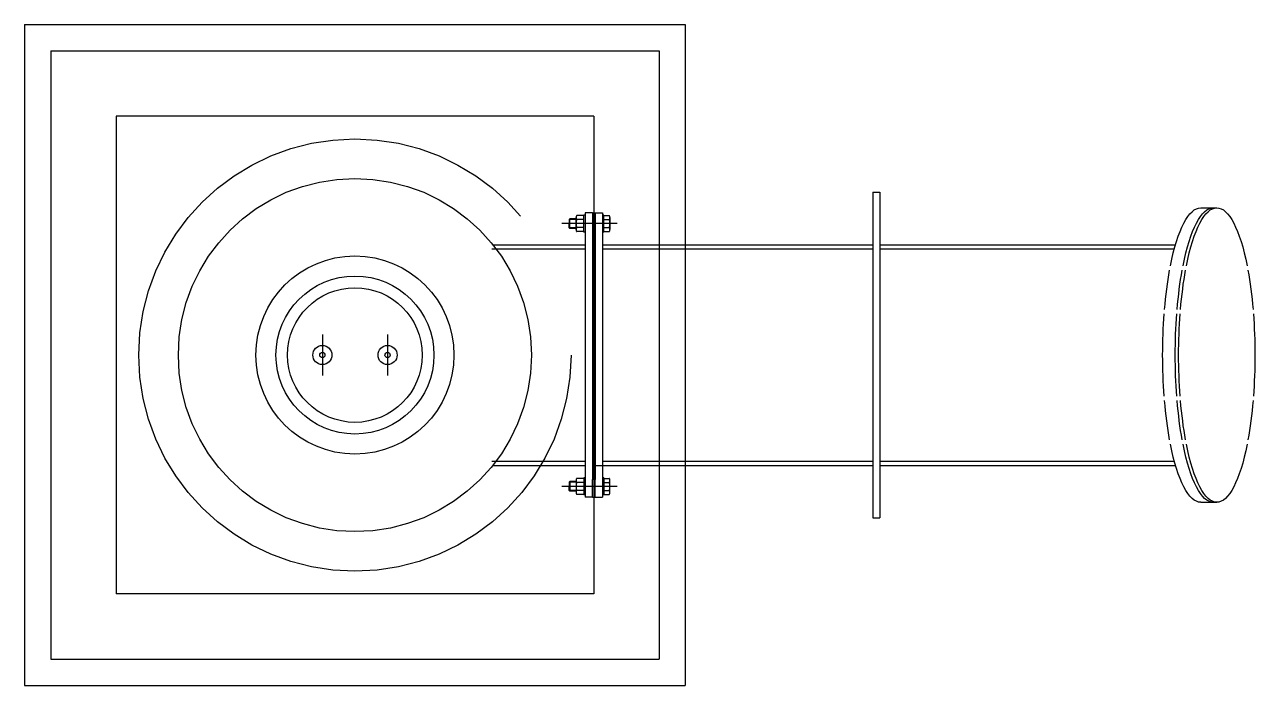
# Model space of a CAD drawing. Header units: metres. Extents: x 22993.38 to 22995.93, y 33710.58 to 33711.95.
import ezdxf

# ---------------------------------------------------------------- set-up
doc = ezdxf.new("R2010")
doc.units = ezdxf.units.M
doc.header["$MEASUREMENT"] = 0
for name, pattern in [('CENTER', [2, 1.25, -0.25, 0.25, -0.25]), ('DASHED', [0.75, 0.5, -0.25]), ('HIDDEN', [0.375, 0.25, -0.125])]:
    doc.linetypes.add(name, pattern=pattern)
for name, color, linetype in [('3', 3, 'CONTINUOUS'), ('5', 5, 'CONTINUOUS'), ('7', 1, 'CONTINUOUS'), ('Center', 3, 'CENTER'), ('Dashed', 3, 'DASHED'), ('Hidden', 3, 'HIDDEN')]:
    doc.layers.add(name, color=color, linetype=linetype)

msp = doc.modelspace()

# ---------------------------------------------------------------- linework, layer by layer
at = {"layer": '3', "color": 1}
for centre, radius in [((22994.0001, 33711.2623), 0.0198), ((22994.0001, 33711.2623), 0.00539), ((22994.1352, 33711.2623), 0.0198), ((22994.1352, 33711.2623), 0.00539)]:
    msp.add_circle(centre, radius, dxfattribs=at)
at = {"layer": '5', "color": 3}
for p, q in [((22993.3832, 33711.9468), (22994.7521, 33711.9468)), ((22993.3832, 33711.9468), (22993.3832, 33710.5779)), ((22994.7521, 33711.9468), (22994.7521, 33710.5779)), ((22993.3832, 33710.5779), (22994.7521, 33710.5779))]:
    msp.add_line(p, q, dxfattribs=at)
at = {"layer": '5', "color": 1}
for p, q in [((22993.4372, 33711.8928), (22994.6981, 33711.8928)), ((22993.4372, 33711.8928), (22993.4372, 33710.6319)), ((22994.6981, 33711.8928), (22994.6981, 33710.6319)), ((22993.4372, 33710.6319), (22994.6981, 33710.6319))]:
    msp.add_line(p, q, dxfattribs=at)
at = {"layer": '5', "color": 2}
for p, q in [((22995.1404, 33711.5998), (22995.1548, 33711.5998)), ((22995.1404, 33711.5998), (22995.1548, 33711.5998)), ((22995.1404, 33711.5998), (22995.1404, 33710.9248)), ((22995.1548, 33711.5998), (22995.1548, 33710.9248)), ((22994.7521, 33711.4909), (22995.1404, 33711.4909)), ((22995.1548, 33711.4909), (22995.7678, 33711.4909)), ((22994.7521, 33711.0337), (22995.1404, 33711.0337)), ((22995.1548, 33711.0337), (22995.7678, 33711.0337))]:
    msp.add_line(p, q, dxfattribs=at)
at = {"layer": '5'}
msp.add_line((22995.1404, 33710.9248), (22995.1548, 33710.9248), dxfattribs=at)
at = {"layer": '7'}
for p, q in [((22995.8201, 33711.5674), (22995.8532, 33711.5674)), ((22995.8201, 33710.9572), (22995.8532, 33710.9572))]:
    msp.add_line(p, q, dxfattribs=at)
at = {"layer": '7', "extrusion": (0, 0, -1)}
for centre, start_param, end_param in [((22995.8201, 33711.2623), 5.361803, 6.283185), ((22995.8462, 33711.2623), 5.361803, 6.283185), ((22995.8532, 33711.2623), 5.361803, 7.204568), ((22995.8201, 33711.2623), 5.027303, 5.325263), ((22995.8462, 33711.2623), 5.027303, 5.325263), ((22995.8532, 33711.2623), 5.027303, 5.325263), ((22995.8532, 33711.2623), 7.241107, 7.539068), ((22995.8201, 33711.2623), 4.428349, 4.996429), ((22995.8462, 33711.2623), 4.428349, 4.996429), ((22995.8532, 33711.2623), 4.428349, 4.996429), ((22995.8532, 33711.2623), 7.569942, 8.138022), ((22995.8201, 33711.2623), 4.099514, 4.397475), ((22995.8462, 33711.2623), 4.099514, 4.397475), ((22995.8532, 33711.2623), 4.099514, 4.397475), ((22995.8532, 33711.2623), 8.168895, 8.466857), ((22995.8201, 33711.2623), 3.141593, 4.062974), ((22995.8462, 33711.2623), 3.141593, 4.062974), ((22995.8532, 33711.2623), 2.220211, 4.062974)]:
    msp.add_ellipse(centre, major_axis=(0, 0.3051), ratio=0.258926, start_param=start_param, end_param=end_param, dxfattribs=at)
at = {"layer": 'Center', "color": 1, "ltscale": 5}
for p, q in [((22994.6112, 33711.5346), (22994.496, 33711.5346)), ((22994.0001, 33711.3046), (22994.0001, 33711.2201)), ((22994.1352, 33711.3046), (22994.1352, 33711.2201)), ((22994.6112, 33710.9901), (22994.496, 33710.9901))]:
    msp.add_line(p, q, dxfattribs=at)
at = {"layer": 'Dashed', "color": 2, "ltscale": 5}
for p, q in [((22994.5806, 33711.4909), (22994.7521, 33711.4909)), ((22994.5806, 33711.4824), (22995.1404, 33711.4824)), ((22995.1548, 33711.4824), (22995.7654, 33711.4824)), ((22994.5626, 33711.0337), (22994.7521, 33711.0337)), ((22994.5806, 33711.0423), (22995.1404, 33711.0423)), ((22995.1548, 33711.0423), (22995.7654, 33711.0423))]:
    msp.add_line(p, q, dxfattribs=at)
at = {"layer": 'Hidden', "color": 1, "ltscale": 10}
for p, q in [((22993.5726, 33711.7573), (22993.5726, 33710.7673)), ((22994.5626, 33711.7573), (22993.5726, 33711.7573)), ((22994.5626, 33710.7673), (22993.5726, 33710.7673))]:
    msp.add_line(p, q, dxfattribs=at)
at = {"layer": 'Hidden', "color": 1, "ltscale": 5}
for p, q in [((22994.5626, 33711.7573), (22994.5626, 33710.7673)), ((22994.5125, 33711.5445), (22994.5113, 33711.5434)), ((22994.5257, 33711.5434), (22994.5113, 33711.5434)), ((22994.5113, 33711.5434), (22994.5113, 33711.5346)), ((22994.5257, 33711.5445), (22994.5125, 33711.5445)), ((22994.5125, 33711.5247), (22994.5125, 33711.5445)), ((22994.5257, 33711.5221), (22994.5257, 33711.5471)), ((22994.5419, 33711.5512), (22994.5271, 33711.5512)), ((22994.5419, 33711.5429), (22994.5271, 33711.5429)), ((22994.5419, 33711.517), (22994.5419, 33711.5521)), ((22994.5446, 33711.5521), (22994.5419, 33711.5521)), ((22994.5599, 33711.5571), (22994.5446, 33711.5571)), ((22994.5446, 33711.5571), (22994.5446, 33710.9676)), ((22994.5599, 33711.5571), (22994.5599, 33711.5202)), ((22994.5599, 33711.5571), (22994.5653, 33711.5571)), ((22994.5653, 33711.5571), (22994.5806, 33711.5571)), ((22994.5653, 33711.5571), (22994.5653, 33711.5202)), ((22994.5806, 33711.5571), (22994.5806, 33710.9676)), ((22994.5833, 33711.5521), (22994.5806, 33711.5521)), ((22994.5833, 33711.517), (22994.5833, 33711.5521)), ((22994.5833, 33711.5512), (22994.5946, 33711.5512)), ((22994.5833, 33711.5429), (22994.5946, 33711.5429)), ((22994.5959, 33711.5471), (22994.5959, 33711.5221)), ((22994.5113, 33711.5258), (22994.5113, 33711.5346)), ((22994.5125, 33711.5247), (22994.5113, 33711.5258)), ((22994.5257, 33711.5258), (22994.5113, 33711.5258)), ((22994.5257, 33711.5247), (22994.5125, 33711.5247)), ((22994.5419, 33711.5263), (22994.5271, 33711.5263)), ((22994.5419, 33711.518), (22994.5271, 33711.518)), ((22994.5446, 33711.517), (22994.5419, 33711.517)), ((22994.5626, 33711.5202), (22994.5599, 33711.5202)), ((22994.5599, 33711.5202), (22994.5599, 33711.0045)), ((22994.5626, 33711.5202), (22994.5626, 33711.0045)), ((22994.5626, 33711.5202), (22994.5653, 33711.5202)), ((22994.5626, 33711.5202), (22994.5626, 33711.0045)), ((22994.5653, 33711.5202), (22994.5653, 33711.0045)), ((22994.5833, 33711.517), (22994.5806, 33711.517)), ((22994.5833, 33711.5263), (22994.5946, 33711.5263)), ((22994.5833, 33711.518), (22994.5946, 33711.518)), ((22994.3533, 33711.4909), (22994.5446, 33711.4909)), ((22994.3509, 33711.4824), (22994.5446, 33711.4824)), ((22994.3509, 33711.0423), (22994.5446, 33711.0423)), ((22994.3533, 33711.0337), (22994.5446, 33711.0337)), ((22994.5419, 33711.0067), (22994.5271, 33711.0067)), ((22994.5446, 33711.0076), (22994.5419, 33711.0076)), ((22994.5419, 33711.0076), (22994.5419, 33710.9725)), ((22994.5599, 33710.9676), (22994.5599, 33711.0045)), ((22994.5626, 33711.0045), (22994.5599, 33711.0045)), ((22994.5626, 33711.0045), (22994.5653, 33711.0045)), ((22994.5653, 33710.9676), (22994.5653, 33711.0045)), ((22994.5833, 33711.0076), (22994.5806, 33711.0076)), ((22994.5833, 33711.0076), (22994.5833, 33710.9725)), ((22994.5833, 33711.0067), (22994.5946, 33711.0067)), ((22994.5125, 33711), (22994.5113, 33710.9989)), ((22994.5257, 33710.9989), (22994.5113, 33710.9989)), ((22994.5113, 33710.9989), (22994.5113, 33710.9901)), ((22994.5113, 33710.9813), (22994.5113, 33710.9901)), ((22994.5125, 33710.9802), (22994.5113, 33710.9813)), ((22994.5257, 33710.9813), (22994.5113, 33710.9813)), ((22994.5257, 33711), (22994.5125, 33711)), ((22994.5125, 33711), (22994.5125, 33710.9802)), ((22994.5257, 33710.9802), (22994.5125, 33710.9802)), ((22994.5257, 33711.0026), (22994.5257, 33710.9776)), ((22994.5419, 33710.9984), (22994.5271, 33710.9984)), ((22994.5419, 33710.9818), (22994.5271, 33710.9818)), ((22994.5833, 33710.9984), (22994.5946, 33710.9984)), ((22994.5833, 33710.9818), (22994.5946, 33710.9818)), ((22994.5959, 33710.9776), (22994.5959, 33711.0026)), ((22994.5419, 33710.9735), (22994.5271, 33710.9735)), ((22994.5446, 33710.9725), (22994.5419, 33710.9725)), ((22994.5599, 33710.9676), (22994.5446, 33710.9676)), ((22994.5599, 33710.9676), (22994.5653, 33710.9676)), ((22994.5653, 33710.9676), (22994.5806, 33710.9676)), ((22994.5833, 33710.9725), (22994.5806, 33710.9725)), ((22994.5833, 33710.9735), (22994.5946, 33710.9735))]:
    msp.add_line(p, q, dxfattribs=at)
at = {"layer": 'Hidden', "color": 1, "ltscale": 10}
for radius in [0.4477, 0.3658, 0.3658, 0.2052, 0.1637, 0.1395]:
    msp.add_circle((22994.0676, 33711.2623), radius, dxfattribs=at)
at = {"layer": 'Hidden', "color": 1, "ltscale": 5}
for centre, radius, start, end in [((22994.5328, 33711.5471), 0.00707, 144.0166, 215.9834), ((22994.552, 33711.5346), 0.0263, 161.5536, 198.4464), ((22994.5889, 33711.5471), 0.00707, 324.0166, 35.9834), ((22994.5697, 33711.5346), 0.0263, 341.5536, 18.4464), ((22994.5328, 33711.5221), 0.00707, 144.0166, 215.9834), ((22994.5889, 33711.5221), 0.00707, 324.0166, 35.9834), ((22994.5328, 33711.0026), 0.00707, 144.0166, 215.9834), ((22994.5889, 33711.0026), 0.00707, 324.0166, 35.9834), ((22994.552, 33710.9901), 0.0263, 161.5536, 198.4464), ((22994.5328, 33710.9776), 0.00707, 144.0166, 215.9834), ((22994.5697, 33710.9901), 0.0263, 341.5536, 18.4464), ((22994.5889, 33710.9776), 0.00707, 324.0166, 35.9834)]:
    msp.add_arc(centre, radius, start, end, dxfattribs=at)

doc.saveas('drawing.dxf')
